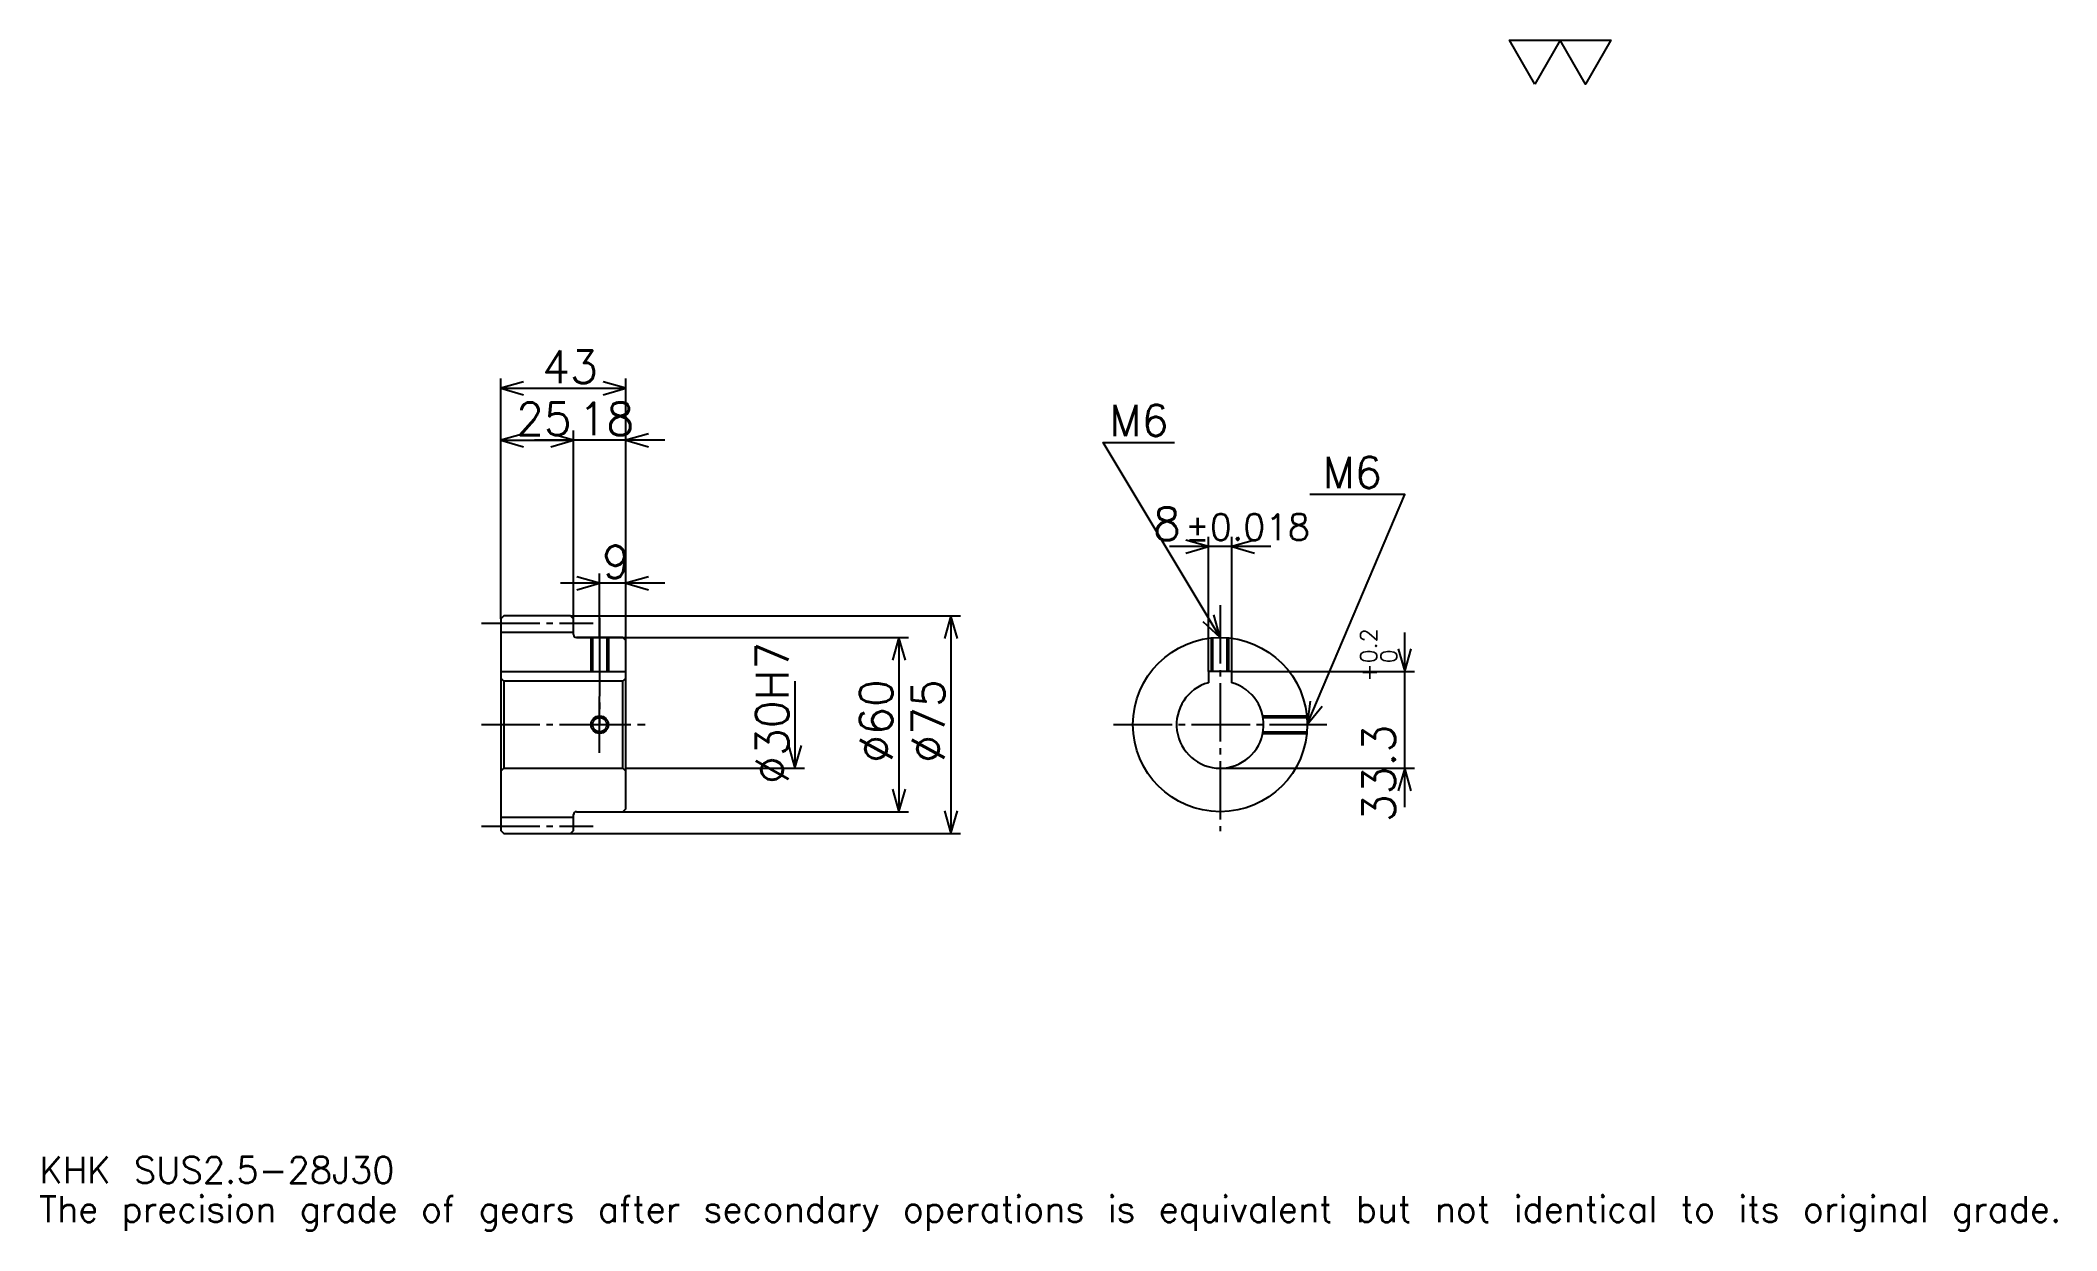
# Model space of a CAD drawing. Extents: x 23 to 717, y 8 to 418.
import ezdxf

# ---------------------------------------------------------------- set-up
doc = ezdxf.new("R2010")
doc.units = 0
doc.linetypes.add('DASHDOT', pattern=[26.869564, 20.152174, -2.23913, 2.23913, -2.23913])
doc.layers.get('0').update_dxf_attribs({"linetype": 'CONTINUOUS'})
doc.layers.add('DASHDOT', color=6, linetype='DASHDOT')
doc.styles.add('KANJI', font='TXT', dxfattribs={"bigfont": 'BIGFONT'})

msp = doc.modelspace()

# ---------------------------------------------------------------- linework, layer by layer
at = {"color": 5}
for p, q in [((181.369553, 219.989136), (181.369553, 301.717407)), ((224.369553, 219.989136), (224.369553, 301.717407)), ((181.369553, 298.358704), (224.369553, 298.358704)), ((181.369553, 280.445648), (206.369553, 280.445648)), ((237.804337, 280.445648), (192.934769, 280.445648)), ((206.369553, 219.989136), (206.369553, 283.804352)), ((446.456482, 243.83696), (411.586945, 243.83696)), ((425.021729, 200.789139), (425.021729, 247.195648)), ((433.021729, 200.789139), (433.021729, 247.195648)), ((237.804337, 231.184784), (201.934769, 231.184784)), ((215.369553, 219.989136), (215.369553, 234.543488)), ((181.369553, 218.989136), (181.369553, 219.989136)), ((205.369553, 219.989136), (224.369553, 219.989136)), ((206.369553, 218.989136), (206.369553, 219.989136)), ((215.369553, 212.489136), (215.369553, 219.989136)), ((215.369553, 212.489136), (215.369553, 219.989136)), ((224.369553, 219.989136), (339.684753, 219.989136)), ((224.369553, 211.489136), (224.369553, 219.989136)), ((336.32605, 219.989136), (336.32605, 144.989136)), ((207.369553, 212.489136), (224.369553, 212.489136)), ((224.369553, 212.489136), (321.771729, 212.489136)), ((318.413025, 212.489136), (318.413025, 152.489136)), ((492.608704, 154.054352), (492.608704, 214.223923)), ((282.586945, 197.489136), (282.586945, 167.489136)), ((433.021729, 200.789139), (495.967407, 200.789139)), ((224.369553, 167.489136), (285.945648, 167.489136)), ((429.021729, 167.489136), (495.967407, 167.489136)), ((207.369553, 152.489136), (224.369553, 152.489136)), ((224.369553, 152.489136), (321.771729, 152.489136)), ((205.369553, 144.989136), (224.369553, 144.989136)), ((224.369553, 144.989136), (339.684753, 144.989136))]:
    msp.add_line(p, q, dxfattribs=at)
at = {"color": 4}
for p, q in [((181.369553, 214.364136), (206.369553, 214.364136)), ((181.369553, 200.789139), (224.369553, 200.789139)), ((182.369553, 197.489136), (182.369553, 167.489136)), ((223.369553, 197.489136), (224.369553, 198.489136)), ((223.369553, 167.489136), (224.369553, 166.489136)), ((181.369553, 150.614136), (206.369553, 150.614136))]:
    msp.add_line(p, q, dxfattribs=at)
at = {"color": 7}
msp.add_lwpolyline([(537.391296, 403.043488), (528.658691, 418.180023), (563.589111, 418.180023), (554.856506, 403.043488), (546.123901, 418.180023), (537.391296, 403.043488)], dxfattribs=at)
at = {"color": 5}
for points in [[(189.206512, 300.597839), (181.369553, 298.358704), (189.206512, 296.119568)], [(216.532593, 296.119568), (224.369553, 298.358704), (216.532593, 300.597839)], [(189.206512, 282.684784), (181.369553, 280.445648), (189.206512, 278.206543)], [(198.532593, 278.206543), (206.369553, 280.445648), (198.532593, 282.684784)], [(198.532593, 278.206543), (206.369553, 280.445648), (198.532593, 282.684784)], [(232.206512, 282.684784), (224.369553, 280.445648), (232.206512, 278.206543)], [(429.021729, 212.489136), (388.717377, 279.663055), (413.347809, 279.663055)], [(459.021729, 182.489136), (492.608704, 261.75), (459.917358, 261.75)], [(417.184753, 241.597824), (425.021729, 243.83696), (417.184753, 246.076096)], [(440.858704, 246.076096), (433.021729, 243.83696), (440.858704, 241.597824)], [(207.532593, 228.945648), (215.369553, 231.184784), (207.532593, 233.42392)], [(232.206512, 233.42392), (224.369553, 231.184784), (232.206512, 228.945648)], [(338.565186, 212.152176), (336.32605, 219.989136), (334.086914, 212.152176)], [(423.069611, 218.057251), (429.021729, 212.489136), (426.909668, 220.361298)], [(320.652161, 204.652176), (318.413025, 212.489136), (316.173889, 204.652176)], [(490.369568, 208.626099), (492.608704, 200.789139), (494.847839, 208.626099)], [(460.017761, 190.578598), (459.021729, 182.489136), (464.141113, 188.831329)], [(280.347809, 175.326096), (282.586945, 167.489136), (284.82608, 175.326096)], [(494.847839, 159.652176), (492.608704, 167.489136), (490.369568, 159.652176)], [(316.173889, 160.326096), (318.413025, 152.489136), (320.652161, 160.326096)], [(334.086914, 152.826096), (336.32605, 144.989136), (338.565186, 152.826096)]]:
    msp.add_lwpolyline(points, dxfattribs=at)
at = {"color": 4}
for points in [[(206.369553, 213.489136), (206.369553, 218.989136), (205.369553, 219.989136), (182.369553, 219.989136), (181.369553, 218.989136), (181.369553, 166.489136)], [(207.369553, 152.489136), (223.369553, 152.489136), (224.369553, 153.489136), (224.369553, 211.489136), (223.369553, 212.489136), (207.369553, 212.489136)], [(212.369553, 212.489136), (212.369553, 200.789139)], [(212.909546, 212.489136), (212.909546, 200.789139)], [(217.829559, 212.489136), (217.829559, 200.789139)], [(218.369553, 212.489136), (218.369553, 200.789139)], [(426.021729, 200.789139), (426.021729, 212.33876)], [(426.561707, 200.789139), (426.561707, 212.388107)], [(431.48175, 200.789139), (431.48175, 212.388107)], [(432.021729, 200.789139), (432.021729, 212.33876)], [(181.369553, 166.489136), (182.369553, 167.489136), (223.369553, 167.489136), (223.369553, 197.489136), (182.369553, 197.489136), (181.369553, 198.489136)], [(433.021729, 196.945969), (433.021729, 200.789139), (425.021729, 200.789139), (425.021729, 196.945969)], [(443.718689, 185.489136), (458.871338, 185.489136)], [(443.818665, 184.949142), (458.920715, 184.949142)], [(443.718689, 179.489136), (458.871338, 179.489136)], [(443.818665, 180.029129), (458.920715, 180.029129)], [(181.369553, 166.489136), (181.369553, 145.989136), (182.369553, 144.989136), (205.369553, 144.989136), (206.369553, 145.989136), (206.369553, 151.489136)]]:
    msp.add_lwpolyline(points, dxfattribs=at)
for centre, radius in [((429.021729, 182.489136), 30), ((215.369553, 182.489136), 2.46)]:
    msp.add_circle(centre, radius, dxfattribs=at)
at = {"color": 7}
msp.add_circle((215.369553, 182.489136), 3, dxfattribs=at)
at = {"color": 4}
for centre, radius, start, end in [((207.369553, 213.489136), 1, 180, 270), ((429.021729, 182.489136), 15, 105.466010323, 74.533989677), ((207.369553, 151.489136), 1, 90, 180)]:
    msp.add_arc(centre, radius, start, end, dxfattribs=at)
at = {"layer": 'DASHDOT', "color": 7}
for p, q in [((429.021729, 223.684784), (429.021729, 145.771744)), ((174.652161, 217.489136), (213.086945, 217.489136)), ((215.369553, 212.489136), (215.369553, 182.489136)), ((174.652161, 182.489136), (231.086945, 182.489136)), ((392.304321, 182.489136), (465.739136, 182.489136)), ((174.652161, 147.489136), (213.086945, 147.489136))]:
    msp.add_line(p, q, dxfattribs=at)
for points in [[(215.369553, 219.206528), (215.369553, 194.071747)], [(215.369553, 172.771744), (215.369553, 192.206528)], [(205.652161, 182.489136), (225.086945, 182.489136)]]:
    msp.add_lwpolyline(points, dxfattribs=at)

# ---------------------------------------------------------------- texts
at = {"color": 7, "style": 'KANJI'}
for s, height, p in [('43', 11.195652, (195.592377, 300.150024)), ('25', 11.195652, (186.592377, 282.236969)), ('18', 11.195652, (208.092377, 282.236969)), ('M6', 10.747827, (390.956512, 281.902161)), ('M6', 10.747827, (464.39563, 263.989136)), ('8', 11.195652, (405.911682, 246.076096)), ('%%p0.018', 8.956522, (416.994019, 246.076096)), ('9', 11.195652, (216.230957, 232.976089)), ('KHK SUS2.5-28J30', 8.956522, (22.391304, 24.630434)), ('The precision grade of gears after secondary operations is equivalent but not identical to its original grade.', 8.956522, (22.391304, 11.195652))]:
    msp.add_text(s, height=height, dxfattribs=at).set_placement(p)
for s, height, p in [('%%c30H7', 11.195652, (280.347809, 162.057068)), ('0.2', 5.597826, (482.980408, 203.615097)), ('+', 5.597826, (482.980408, 197.345535)), ('0', 5.597826, (489.921753, 203.615097)), ('%%c60', 11.195652, (316.173889, 169.334244)), ('%%c75', 11.195652, (334.086914, 169.334244)), ('33.3', 11.195652, (489.25, 148.886322))]:
    msp.add_text(s, height=height, rotation=90, dxfattribs=at).set_placement(p)

doc.saveas('drawing.dxf')
